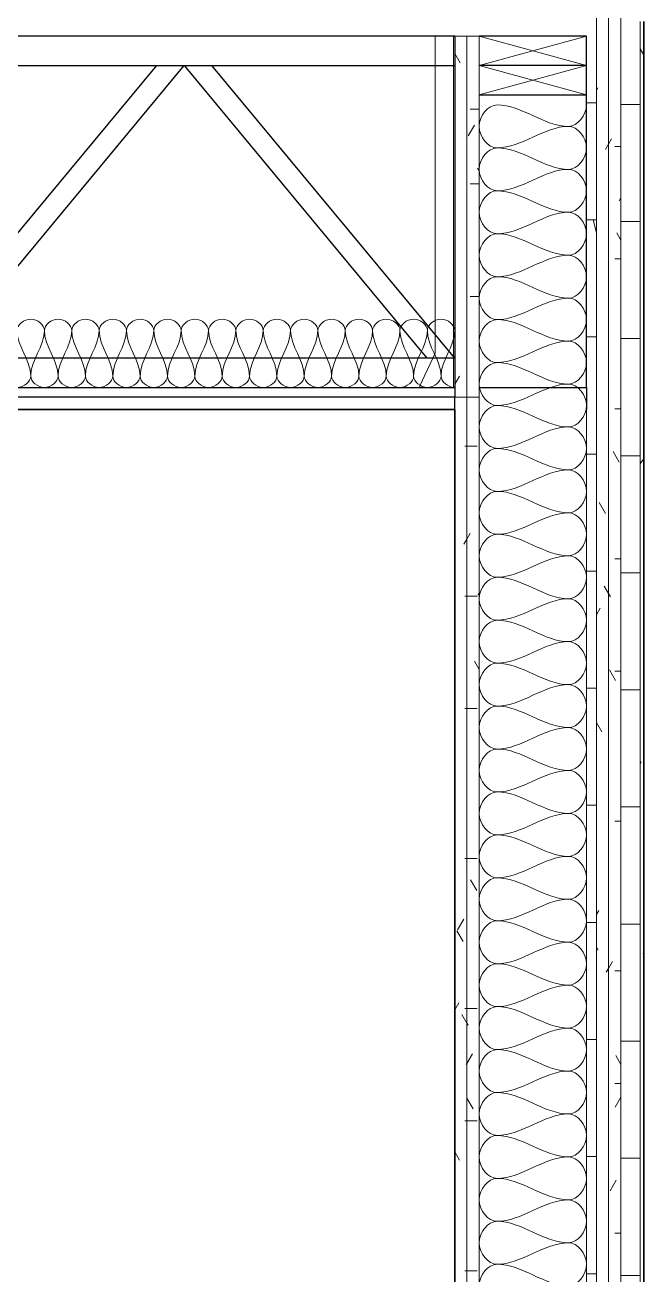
# Model space of a CAD drawing. Header units: inches. Extents: x 6 to 8416, y -388 to 6104.
# Drawn here: x 2359.9 to 2391.6, y 5539.5 to 5603.6 of the extents above; entities that cross this region are included whole.
import ezdxf

# ---------------------------------------------------------------- set-up
doc = ezdxf.new("R2010")
doc.units = ezdxf.units.IN
doc.header["$MEASUREMENT"] = 0
for name, color, linetype, lineweight in [('A-DETL', 90, 'Continuous', 13), ('A-DETL-GENF', 92, 'Continuous', 13), ('A-FLOR', 192, 'Continuous', 18), ('A-FLOR-MCUT', 51, 'Continuous', 25), ('A-FLOR-PATT', 8, 'Continuous', 35), ('A-WALL', 113, 'Continuous', 25), ('A-WALL-PATT', 111, 'Continuous', 35)]:
    doc.layers.add(name, color=color, linetype=linetype, lineweight=lineweight)
pattern_1 = [(0, (2370.89, 5497.5), (0, 60), [60, 0, 0, 0]), (284.036, (2411.69, 5509.5), (59.99915, -180.0005), [12.369, -235.017]), (284.036, (2409.29, 5509.5), (59.99915, -180.0005), [12.369, -235.017]), (284.036, (2406.89, 5509.5), (59.99915, -180.0005), [12.369, -235.017]), (284.036, (2375.69, 5521.5), (59.9992, -180.0005), [12.369, -235.017]), (284.036, (2373.29, 5521.5), (59.9992, -180.0005), [12.369, -235.017]), (284.036, (2370.89, 5521.5), (59.9992, -180.0005), [12.369, -235.017]), (284.036, (2393.69, 5533.5), (59.9992, -180.0005), [12.369, -235.017]), (284.036, (2391.29, 5533.5), (59.9992, -180.0005), [12.369, -235.017]), (284.036, (2388.89, 5533.5), (59.9992, -180.0005), [12.369, -235.017]), (284.036, (2411.69, 5545.5), (59.9992, -180.0005), [12.369, -235.017]), (284.036, (2409.29, 5545.5), (59.9992, -180.0005), [12.369, -235.017]), (284.036, (2406.89, 5545.5), (59.9992, -180.0005), [12.369, -235.017]), (284.036, (2375.69, 5557.5), (59.9992, -180.0005), [12.369, -235.017]), (284.036, (2373.29, 5557.5), (59.9992, -180.0005), [12.369, -235.017]), (284.036, (2370.89, 5557.5), (59.9992, -180.0005), [12.369, -235.017]), (0, (2370.89, 5503.5), (0, 60), [60, 0, 0, 0]), (0, (2370.89, 5509.5), (0, 60), [60, 0, 0, 0]), (0, (2370.89, 5515.5), (0, 60), [60, 0, 0, 0]), (0, (2370.89, 5521.5), (0, 60), [60, 0, 0, 0]), (0, (2370.89, 5527.5), (0, 60), [60, 0, 0, 0]), (0, (2370.89, 5533.5), (0, 60), [60, 0, 0, 0]), (0, (2370.89, 5539.5), (0, 60), [60, 0, 0, 0]), (0, (2370.89, 5545.5), (0, 60), [60, 0, 0, 0]), (0, (2370.89, 5551.5), (0, 60), [60, 0, 0, 0])]
pattern_2 = [(0, (2370.8895, 5497.5), (7.68, 1.92), [0.6336, -5.126, 0.6336, -5.126, -30.72]), (0, (2370.8895, 5497.5), (7.68, 1.92), [-11.52, 0.6336, -10.886, 0.6336, -5.126, -13.44]), (0, (2370.8895, 5497.5), (7.68, 1.92), [-28.8, 0.6336, -3.206, 0.6336, -8.966]), (120, (2373.7695, 5498.46), (-5.50277, 5.691075), [0.6336, -5.126, 0.6336, -5.126, -30.72]), (120, (2373.7695, 5498.46), (-5.50277, 5.691075), [-11.52, 0.6336, -10.886, 0.6336, -5.126, -13.44]), (120, (2373.7695, 5498.46), (-5.50277, 5.691075), [-28.8, 0.6336, -3.206, 0.6336, -8.966]), (240, (2374.7295, 5502.3), (-2.17723, -7.611075), [0.6336, -5.126, 0.6336, -5.126, -30.72]), (240, (2374.7295, 5502.3), (-2.17723, -7.611075), [-11.52, 0.6336, -10.886, 0.6336, -5.126, -13.44]), (240, (2374.7295, 5502.3), (-2.17723, -7.611075), [-28.8, 0.6336, -3.206, 0.6336, -8.966])]
pattern_3 = [(0, (42.242, 5497.5), (7.68, 1.92), [0.6336, -5.126, 0.6336, -5.126, -30.72]), (0, (42.242, 5497.5), (7.68, 1.92), [-11.52, 0.6336, -10.886, 0.6336, -5.126, -13.44]), (0, (42.242, 5497.5), (7.68, 1.92), [-28.8, 0.6336, -3.206, 0.6336, -8.966]), (120, (45.122, 5498.46), (-5.50277, 5.691075), [0.6336, -5.126, 0.6336, -5.126, -30.72]), (120, (45.122, 5498.46), (-5.50277, 5.691075), [-11.52, 0.6336, -10.886, 0.6336, -5.126, -13.44]), (120, (45.122, 5498.46), (-5.50277, 5.691075), [-28.8, 0.6336, -3.206, 0.6336, -8.966]), (240, (46.082, 5502.3), (-2.17723, -7.611075), [0.6336, -5.126, 0.6336, -5.126, -30.72]), (240, (46.082, 5502.3), (-2.17723, -7.611075), [-11.52, 0.6336, -10.886, 0.6336, -5.126, -13.44]), (240, (46.082, 5502.3), (-2.17723, -7.611075), [-28.8, 0.6336, -3.206, 0.6336, -8.966])]

# ---------------------------------------------------------------- blocks, each defined once
blk = doc.blocks.new('06 Medium Load Wood Joist-Side-AM - 18_-20155754-WALL SECTION - BACK OF HOUSE')
at = {"layer": 'A-DETL-GENF', "lineweight": 25}
for p, q in [((53.25, 5475.125), (12.789, 5475.125)), ((11.719, 5473.625), (24.141, 5458.625)), ((12.789, 5473.625), (53.25, 5473.625)), ((25.563, 5458.625), (13.141, 5473.625)), ((37.984, 5473.625), (25.563, 5458.625)), ((26.984, 5458.625), (39.406, 5473.625)), ((39.406, 5473.625), (51.828, 5458.625)), ((53.25, 5458.625), (40.828, 5473.625)), ((53.25, 5458.625), (12.76, 5458.625)), ((12.76, 5457.125), (53.25, 5457.125))]:
    blk.add_line(p, q, dxfattribs=at)
blk = doc.blocks.new('06 Nominal Cut Lumber-Section-AM1 - 2x6 Section-9014713-WALL SECTION - BACK OF HOUSE')
at = {"layer": 'A-DETL-GENF', "lineweight": 25}
for p, q in [((60, 5475.125), (54.5, 5475.125)), ((60, 5473.625), (60, 5475.125))]:
    blk.add_line(p, q, dxfattribs=at)
at = {"layer": 'A-DETL-GENF'}
for p, q in [((54.5, 5475.125), (60, 5473.625)), ((54.5, 5473.625), (60, 5475.125))]:
    blk.add_line(p, q, dxfattribs=at)
blk = doc.blocks.new('06 Nominal Cut Lumber-Section-AM1 - 2x6 Section-16986702-WALL SECTION - BACK OF HOUSE')
at = {"layer": 'A-DETL-GENF', "lineweight": 25}
for p, q in [((60, 5473.625), (54.5, 5473.625)), ((60, 5472.125), (60, 5473.625)), ((54.5, 5472.125), (60, 5472.125))]:
    blk.add_line(p, q, dxfattribs=at)
at = {"layer": 'A-DETL-GENF'}
for p, q in [((54.5, 5472.125), (60, 5473.625)), ((54.5, 5473.625), (60, 5472.125))]:
    blk.add_line(p, q, dxfattribs=at)
blk = doc.blocks.new('09 GypsumWallboardTypeX-Section-AM - 5_8_-V55-WALL SECTION - BACK OF HOUSE')
at = {"layer": 'A-DETL-GENF'}
h = blk.add_hatch(dxfattribs=at)
h.set_pattern_fill('FP_25', color=256, style=0, pattern_type=2)
h.set_pattern_definition(pattern_3)
h.paths.add_polyline_path([(54.5, 5584.5), (54.5, 5603), (53.875, 5603), (53.875, 5584.5)])
for p, q in [((54.5, 5603), (53.875, 5603)), ((54.5, 5584.5), (54.5, 5603)), ((53.875, 5584.5), (54.5, 5584.5))]:
    blk.add_line(p, q, dxfattribs=at)
blk = doc.blocks.new('09 GypsumWallboardTypeX-Section-AM - 5_8_-V56-WALL SECTION - BACK OF HOUSE')
at = {"layer": 'A-DETL-GENF'}
h = blk.add_hatch(dxfattribs=at)
h.set_pattern_fill('FP_25', color=256, style=0, pattern_type=2)
h.set_pattern_definition(pattern_3)
h.paths.add_polyline_path([(53.875, 5584.5), (53.875, 5603), (53.25, 5603), (53.25, 5584.5)])
at = {"layer": 'A-DETL-GENF', "lineweight": 25}
blk.add_line((53.25, 5603), (53.25, 5584.5), dxfattribs=at)
at = {"layer": 'A-DETL-GENF'}
for p, q in [((53.875, 5603), (53.25, 5603)), ((53.875, 5584.5), (53.875, 5603)), ((53.25, 5584.5), (53.875, 5584.5))]:
    blk.add_line(p, q, dxfattribs=at)
blk = doc.blocks.new('06-Framing-Joist Hanger-Top Hung-AM - 18_ Nominal-20148674-WALL SECTION - BACK OF HOUSE')
at = {"layer": 'A-DETL-GENF'}
for p, q in [((53.25, 5475.125), (52.25, 5475.125)), ((52.25, 5475.125), (52.25, 5458.885)), ((53.188, 5475.125), (53.188, 5457.125)), ((53.25, 5457.125), (53.25, 5475.125)), ((52.25, 5458.885), (51.468, 5457.208)), ((51.468, 5457.208), (51.468, 5457.125)), ((53.188, 5457.125), (51.468, 5457.125)), ((53.188, 5457.125), (53.25, 5457.125))]:
    blk.add_line(p, q, dxfattribs=at)

msp = doc.modelspace()

# ---------------------------------------------------------------- hatches: boundary and pattern name
at = {"layer": 'A-FLOR-PATT', "lineweight": 13}
h = msp.add_hatch(dxfattribs=at)
h.set_pattern_fill('FP_23', color=256, style=0, pattern_type=2)
h.set_pattern_definition(pattern_1)
h.paths.add_polyline_path([(2381.89750214, 5603), (2388.64750214, 5603), (2388.64750214, 5603.75), (2196.64750214, 5603.75), (2196.64750214, 5603), (2360.12950214, 5603)])
at = {"layer": 'A-WALL-PATT', "lineweight": 13}
h = msp.add_hatch(dxfattribs=at)
h.set_pattern_fill('FP_23', color=256, style=0, pattern_type=2)
h.set_pattern_definition(pattern_1)
h.paths.add_polyline_path([(2389.14750214, 5475.875), (2389.14750214, 5603.75), (2388.64750214, 5603.75), (2388.64750214, 5475.875)])
h = msp.add_hatch(dxfattribs=at)
h.set_pattern_fill('FP_25', color=256, style=0, pattern_type=2)
h.set_pattern_definition(pattern_2)
h.paths.add_polyline_path([(2389.77250214, 5475.875), (2389.77250214, 5603.75), (2389.14750214, 5603.75), (2389.14750214, 5475.875)])
h = msp.add_hatch(dxfattribs=at)
h.set_pattern_fill('FP_25', color=256, style=0, pattern_type=2)
h.set_pattern_definition(pattern_2)
h.paths.add_polyline_path([(2390.39750214, 5475.875), (2390.39750214, 5603.75), (2389.77250214, 5603.75), (2389.77250214, 5475.875)])
h = msp.add_hatch(dxfattribs=at)
h.set_pattern_fill('FP_22', color=256, style=0, pattern_type=2)
h.set_pattern_definition([(0, (2370.8895, 5497.5), (0, 6), []), (90, (2370.8895, 5497.5), (-6, 4e-16), [])])
h.paths.add_polyline_path([(2390.39750214, 5475.875), (2390.58500214, 5475.875), (2390.58500214, 5476.625), (2391.39750214, 5476.625), (2391.39750214, 5603.75), (2390.39750214, 5603.75), (2390.39750214, 5484.29325)])
h = msp.add_hatch(dxfattribs=at)
h.set_pattern_fill('FP_25', color=256, style=0, pattern_type=2)
h.set_pattern_definition(pattern_2)
h.paths.add_polyline_path([(2391.58500214, 5476.625), (2391.58500214, 5603.75), (2391.39750214, 5603.75), (2391.39750214, 5476.625)])
h = msp.add_hatch(dxfattribs=at)
h.set_pattern_fill('FP_25', color=256, style=0, pattern_type=2)
h.set_pattern_definition(pattern_2)
h.paths.add_polyline_path([(2381.89750214, 5475.875), (2382.52250214, 5475.875), (2382.52250214, 5584.5), (2381.89750214, 5584.5), (2381.89750214, 5484.29325)])
h = msp.add_hatch(dxfattribs=at)
h.set_pattern_fill('FP_25', color=256, style=0, pattern_type=2)
h.set_pattern_definition(pattern_2)
h.paths.add_polyline_path([(2383.14750214, 5475.875), (2383.14750214, 5584.5), (2382.52250214, 5584.5), (2382.52250214, 5475.875)])

# ---------------------------------------------------------------- linework, layer by layer
at = {"layer": 'A-DETL'}
for points in [[(2384.06416881, 5597.275), (2383.632048, 5597.275), (2382.66295629, 5598.375), (2383.632048, 5599.475), (2384.06416881, 5599.475)], [(2384.06416881, 5599.475), (2385.32400664, 5599.475), (2386.47099765, 5598.375), (2387.73083548, 5598.375)], [(2387.73083548, 5598.375), (2388.16295629, 5598.375), (2388.64750214, 5598.95645503), (2388.64750214, 5599.475)], [(2387.73083548, 5598.375), (2386.47099765, 5598.375), (2385.32400664, 5597.275), (2384.06416881, 5597.275)], [(2387.73083548, 5596.175), (2388.16295629, 5596.175), (2389.132048, 5597.275), (2388.16295629, 5598.375), (2387.73083548, 5598.375)], [(2384.06416881, 5595.075), (2383.632048, 5595.075), (2382.66295629, 5596.175), (2383.632048, 5597.275), (2384.06416881, 5597.275)], [(2384.06416881, 5597.275), (2385.32400664, 5597.275), (2386.47099765, 5596.175), (2387.73083548, 5596.175)], [(2387.73083548, 5596.175), (2386.47099765, 5596.175), (2385.32400664, 5595.075), (2384.06416881, 5595.075)], [(2387.73083548, 5593.975), (2388.16295629, 5593.975), (2389.132048, 5595.075), (2388.16295629, 5596.175), (2387.73083548, 5596.175)], [(2384.06416881, 5592.875), (2383.632048, 5592.875), (2382.66295629, 5593.975), (2383.632048, 5595.075), (2384.06416881, 5595.075)], [(2384.06416881, 5595.075), (2385.32400664, 5595.075), (2386.47099765, 5593.975), (2387.73083548, 5593.975)], [(2387.73083548, 5593.975), (2386.47099765, 5593.975), (2385.32400664, 5592.875), (2384.06416881, 5592.875)], [(2387.73083548, 5591.775), (2388.16295629, 5591.775), (2389.132048, 5592.875), (2388.16295629, 5593.975), (2387.73083548, 5593.975)], [(2384.06416881, 5590.675), (2383.632048, 5590.675), (2382.66295629, 5591.775), (2383.632048, 5592.875), (2384.06416881, 5592.875)], [(2384.06416881, 5592.875), (2385.32400664, 5592.875), (2386.47099765, 5591.775), (2387.73083548, 5591.775)], [(2387.73083548, 5591.775), (2386.47099765, 5591.775), (2385.32400664, 5590.675), (2384.06416881, 5590.675)], [(2387.73083548, 5589.575), (2388.16295629, 5589.575), (2389.132048, 5590.675), (2388.16295629, 5591.775), (2387.73083548, 5591.775)], [(2384.06416881, 5588.475), (2383.632048, 5588.475), (2382.66295629, 5589.575), (2383.632048, 5590.675), (2384.06416881, 5590.675)], [(2384.06416881, 5590.675), (2385.32400664, 5590.675), (2386.47099765, 5589.575), (2387.73083548, 5589.575)], [(2387.73083548, 5589.575), (2386.47099765, 5589.575), (2385.32400664, 5588.475), (2384.06416881, 5588.475)], [(2387.73083548, 5587.375), (2388.16295629, 5587.375), (2389.132048, 5588.475), (2388.16295629, 5589.575), (2387.73083548, 5589.575)], [(2360.89750214, 5587.91666667), (2360.89750214, 5588.19165264), (2360.19750214, 5588.80834736), (2359.49750214, 5588.19165264), (2359.49750214, 5587.91666667)], [(2362.29750214, 5587.91666667), (2362.29750214, 5588.19165264), (2361.59750214, 5588.80834736), (2360.89750214, 5588.19165264), (2360.89750214, 5587.91666667)], [(2363.69750214, 5587.91666667), (2363.69750214, 5588.19165264), (2362.99750214, 5588.80834736), (2362.29750214, 5588.19165264), (2362.29750214, 5587.91666667)], [(2365.09750214, 5587.91666667), (2365.09750214, 5588.19165264), (2364.39750214, 5588.80834736), (2363.69750214, 5588.19165264), (2363.69750214, 5587.91666667)], [(2366.49750214, 5587.91666667), (2366.49750214, 5588.19165264), (2365.79750214, 5588.80834736), (2365.09750214, 5588.19165264), (2365.09750214, 5587.91666667)], [(2367.89750214, 5587.91666667), (2367.89750214, 5588.19165264), (2367.19750214, 5588.80834736), (2366.49750214, 5588.19165264), (2366.49750214, 5587.91666667)], [(2369.29750214, 5587.91666667), (2369.29750214, 5588.19165264), (2368.59750214, 5588.80834736), (2367.89750214, 5588.19165264), (2367.89750214, 5587.91666667)], [(2370.69750214, 5587.91666667), (2370.69750214, 5588.19165264), (2369.99750214, 5588.80834736), (2369.29750214, 5588.19165264), (2369.29750214, 5587.91666667)], [(2372.09750214, 5587.91666667), (2372.09750214, 5588.19165264), (2371.39750214, 5588.80834736), (2370.69750214, 5588.19165264), (2370.69750214, 5587.91666667)], [(2373.49750214, 5587.91666667), (2373.49750214, 5588.19165264), (2372.79750214, 5588.80834736), (2372.09750214, 5588.19165264), (2372.09750214, 5587.91666667)], [(2374.89750214, 5587.91666667), (2374.89750214, 5588.19165264), (2374.19750214, 5588.80834736), (2373.49750214, 5588.19165264), (2373.49750214, 5587.91666667)], [(2376.29750214, 5587.91666667), (2376.29750214, 5588.19165264), (2375.59750214, 5588.80834736), (2374.89750214, 5588.19165264), (2374.89750214, 5587.91666667)], [(2377.69750214, 5587.91666667), (2377.69750214, 5588.19165264), (2376.99750214, 5588.80834736), (2376.29750214, 5588.19165264), (2376.29750214, 5587.91666667)], [(2379.09750214, 5587.91666667), (2379.09750214, 5588.19165264), (2378.39750214, 5588.80834736), (2377.69750214, 5588.19165264), (2377.69750214, 5587.91666667)], [(2380.49750214, 5587.91666667), (2380.49750214, 5588.19165264), (2379.79750214, 5588.80834736), (2379.09750214, 5588.19165264), (2379.09750214, 5587.91666667)], [(2381.89750214, 5587.91666667), (2381.89750214, 5588.19165264), (2381.19750214, 5588.80834736), (2380.49750214, 5588.19165264), (2380.49750214, 5587.91666667)], [(2384.06416881, 5586.275), (2383.632048, 5586.275), (2382.66295629, 5587.375), (2383.632048, 5588.475), (2384.06416881, 5588.475)], [(2384.06416881, 5588.475), (2385.32400664, 5588.475), (2386.47099765, 5587.375), (2387.73083548, 5587.375)], [(2359.49750214, 5587.91666667), (2359.49750214, 5587.11495168), (2360.19750214, 5586.38504832), (2360.19750214, 5585.58333333)], [(2360.19750214, 5585.58333333), (2360.19750214, 5586.38504832), (2360.89750214, 5587.11495168), (2360.89750214, 5587.91666667)], [(2360.89750214, 5587.91666667), (2360.89750214, 5587.11495168), (2361.59750214, 5586.38504832), (2361.59750214, 5585.58333333)], [(2361.59750214, 5585.58333333), (2361.59750214, 5586.38504832), (2362.29750214, 5587.11495168), (2362.29750214, 5587.91666667)], [(2362.29750214, 5587.91666667), (2362.29750214, 5587.11495168), (2362.99750214, 5586.38504832), (2362.99750214, 5585.58333333)], [(2362.99750214, 5585.58333333), (2362.99750214, 5586.38504832), (2363.69750214, 5587.11495168), (2363.69750214, 5587.91666667)], [(2363.69750214, 5587.91666667), (2363.69750214, 5587.11495168), (2364.39750214, 5586.38504832), (2364.39750214, 5585.58333333)], [(2364.39750214, 5585.58333333), (2364.39750214, 5586.38504832), (2365.09750214, 5587.11495168), (2365.09750214, 5587.91666667)], [(2365.09750214, 5587.91666667), (2365.09750214, 5587.11495168), (2365.79750214, 5586.38504832), (2365.79750214, 5585.58333333)], [(2365.79750214, 5585.58333333), (2365.79750214, 5586.38504832), (2366.49750214, 5587.11495168), (2366.49750214, 5587.91666667)], [(2366.49750214, 5587.91666667), (2366.49750214, 5587.11495168), (2367.19750214, 5586.38504832), (2367.19750214, 5585.58333333)], [(2367.19750214, 5585.58333333), (2367.19750214, 5586.38504832), (2367.89750214, 5587.11495168), (2367.89750214, 5587.91666667)], [(2367.89750214, 5587.91666667), (2367.89750214, 5587.11495168), (2368.59750214, 5586.38504832), (2368.59750214, 5585.58333333)], [(2368.59750214, 5585.58333333), (2368.59750214, 5586.38504832), (2369.29750214, 5587.11495168), (2369.29750214, 5587.91666667)], [(2369.29750214, 5587.91666667), (2369.29750214, 5587.11495168), (2369.99750214, 5586.38504832), (2369.99750214, 5585.58333333)], [(2369.99750214, 5585.58333333), (2369.99750214, 5586.38504832), (2370.69750214, 5587.11495168), (2370.69750214, 5587.91666667)], [(2370.69750214, 5587.91666667), (2370.69750214, 5587.11495168), (2371.39750214, 5586.38504832), (2371.39750214, 5585.58333333)], [(2371.39750214, 5585.58333333), (2371.39750214, 5586.38504832), (2372.09750214, 5587.11495168), (2372.09750214, 5587.91666667)], [(2372.09750214, 5587.91666667), (2372.09750214, 5587.11495168), (2372.79750214, 5586.38504832), (2372.79750214, 5585.58333333)], [(2372.79750214, 5585.58333333), (2372.79750214, 5586.38504832), (2373.49750214, 5587.11495168), (2373.49750214, 5587.91666667)], [(2373.49750214, 5587.91666667), (2373.49750214, 5587.11495168), (2374.19750214, 5586.38504832), (2374.19750214, 5585.58333333)], [(2374.19750214, 5585.58333333), (2374.19750214, 5586.38504832), (2374.89750214, 5587.11495168), (2374.89750214, 5587.91666667)], [(2374.89750214, 5587.91666667), (2374.89750214, 5587.11495168), (2375.59750214, 5586.38504832), (2375.59750214, 5585.58333333)], [(2375.59750214, 5585.58333333), (2375.59750214, 5586.38504832), (2376.29750214, 5587.11495168), (2376.29750214, 5587.91666667)], [(2376.29750214, 5587.91666667), (2376.29750214, 5587.11495168), (2376.99750214, 5586.38504832), (2376.99750214, 5585.58333333)], [(2376.99750214, 5585.58333333), (2376.99750214, 5586.38504832), (2377.69750214, 5587.11495168), (2377.69750214, 5587.91666667)], [(2377.69750214, 5587.91666667), (2377.69750214, 5587.11495168), (2378.39750214, 5586.38504832), (2378.39750214, 5585.58333333)], [(2378.39750214, 5585.58333333), (2378.39750214, 5586.38504832), (2379.09750214, 5587.11495168), (2379.09750214, 5587.91666667)], [(2379.09750214, 5587.91666667), (2379.09750214, 5587.11495168), (2379.79750214, 5586.38504832), (2379.79750214, 5585.58333333)], [(2379.79750214, 5585.58333333), (2379.79750214, 5586.38504832), (2380.49750214, 5587.11495168), (2380.49750214, 5587.91666667)], [(2380.49750214, 5587.91666667), (2380.49750214, 5587.11495168), (2381.19750214, 5586.38504832), (2381.19750214, 5585.58333333)], [(2381.19750214, 5585.58333333), (2381.19750214, 5586.38504832), (2381.89750214, 5587.11495168), (2381.89750214, 5587.91666667)], [(2387.73083548, 5587.375), (2386.47099765, 5587.375), (2385.32400664, 5586.275), (2384.06416881, 5586.275)], [(2387.73083548, 5585.175), (2388.16295629, 5585.175), (2389.132048, 5586.275), (2388.16295629, 5587.375), (2387.73083548, 5587.375)], [(2384.06416881, 5584.075), (2383.632048, 5584.075), (2382.66295629, 5585.175), (2383.632048, 5586.275), (2384.06416881, 5586.275)], [(2384.06416881, 5586.275), (2385.32400664, 5586.275), (2386.47099765, 5585.175), (2387.73083548, 5585.175)], [(2360.19750214, 5585.58333333), (2360.19750214, 5585.30834736), (2359.49750214, 5584.69165264), (2358.79750214, 5585.30834736), (2358.79750214, 5585.58333333)], [(2361.59750214, 5585.58333333), (2361.59750214, 5585.30834736), (2360.89750214, 5584.69165264), (2360.19750214, 5585.30834736), (2360.19750214, 5585.58333333)], [(2362.99750214, 5585.58333333), (2362.99750214, 5585.30834736), (2362.29750214, 5584.69165264), (2361.59750214, 5585.30834736), (2361.59750214, 5585.58333333)], [(2364.39750214, 5585.58333333), (2364.39750214, 5585.30834736), (2363.69750214, 5584.69165264), (2362.99750214, 5585.30834736), (2362.99750214, 5585.58333333)], [(2365.79750214, 5585.58333333), (2365.79750214, 5585.30834736), (2365.09750214, 5584.69165264), (2364.39750214, 5585.30834736), (2364.39750214, 5585.58333333)], [(2367.19750214, 5585.58333333), (2367.19750214, 5585.30834736), (2366.49750214, 5584.69165264), (2365.79750214, 5585.30834736), (2365.79750214, 5585.58333333)], [(2368.59750214, 5585.58333333), (2368.59750214, 5585.30834736), (2367.89750214, 5584.69165264), (2367.19750214, 5585.30834736), (2367.19750214, 5585.58333333)], [(2369.99750214, 5585.58333333), (2369.99750214, 5585.30834736), (2369.29750214, 5584.69165264), (2368.59750214, 5585.30834736), (2368.59750214, 5585.58333333)], [(2371.39750214, 5585.58333333), (2371.39750214, 5585.30834736), (2370.69750214, 5584.69165264), (2369.99750214, 5585.30834736), (2369.99750214, 5585.58333333)], [(2372.79750214, 5585.58333333), (2372.79750214, 5585.30834736), (2372.09750214, 5584.69165264), (2371.39750214, 5585.30834736), (2371.39750214, 5585.58333333)], [(2374.19750214, 5585.58333333), (2374.19750214, 5585.30834736), (2373.49750214, 5584.69165264), (2372.79750214, 5585.30834736), (2372.79750214, 5585.58333333)], [(2375.59750214, 5585.58333333), (2375.59750214, 5585.30834736), (2374.89750214, 5584.69165264), (2374.19750214, 5585.30834736), (2374.19750214, 5585.58333333)], [(2376.99750214, 5585.58333333), (2376.99750214, 5585.30834736), (2376.29750214, 5584.69165264), (2375.59750214, 5585.30834736), (2375.59750214, 5585.58333333)], [(2378.39750214, 5585.58333333), (2378.39750214, 5585.30834736), (2377.69750214, 5584.69165264), (2376.99750214, 5585.30834736), (2376.99750214, 5585.58333333)], [(2379.79750214, 5585.58333333), (2379.79750214, 5585.30834736), (2379.09750214, 5584.69165264), (2378.39750214, 5585.30834736), (2378.39750214, 5585.58333333)], [(2381.19750214, 5585.58333333), (2381.19750214, 5585.30834736), (2380.49750214, 5584.69165264), (2379.79750214, 5585.30834736), (2379.79750214, 5585.58333333)], [(2381.89750214, 5585), (2381.56751898, 5585), (2381.19750214, 5585.30834736), (2381.19750214, 5585.58333333)], [(2387.73083548, 5585.175), (2386.47099765, 5585.175), (2385.32400664, 5584.075), (2384.06416881, 5584.075)], [(2387.73083548, 5582.975), (2388.16295629, 5582.975), (2389.132048, 5584.075), (2388.16295629, 5585.175), (2387.73083548, 5585.175)], [(2384.06416881, 5581.875), (2383.632048, 5581.875), (2382.66295629, 5582.975), (2383.632048, 5584.075), (2384.06416881, 5584.075)], [(2384.06416881, 5584.075), (2385.32400664, 5584.075), (2386.47099765, 5582.975), (2387.73083548, 5582.975)], [(2387.73083548, 5582.975), (2386.47099765, 5582.975), (2385.32400664, 5581.875), (2384.06416881, 5581.875)], [(2387.73083548, 5580.775), (2388.16295629, 5580.775), (2389.132048, 5581.875), (2388.16295629, 5582.975), (2387.73083548, 5582.975)], [(2384.06416881, 5579.675), (2383.632048, 5579.675), (2382.66295629, 5580.775), (2383.632048, 5581.875), (2384.06416881, 5581.875)], [(2384.06416881, 5581.875), (2385.32400664, 5581.875), (2386.47099765, 5580.775), (2387.73083548, 5580.775)], [(2387.73083548, 5580.775), (2386.47099765, 5580.775), (2385.32400664, 5579.675), (2384.06416881, 5579.675)], [(2387.73083548, 5578.575), (2388.16295629, 5578.575), (2389.132048, 5579.675), (2388.16295629, 5580.775), (2387.73083548, 5580.775)], [(2384.06416881, 5577.475), (2383.632048, 5577.475), (2382.66295629, 5578.575), (2383.632048, 5579.675), (2384.06416881, 5579.675)], [(2384.06416881, 5579.675), (2385.32400664, 5579.675), (2386.47099765, 5578.575), (2387.73083548, 5578.575)], [(2387.73083548, 5578.575), (2386.47099765, 5578.575), (2385.32400664, 5577.475), (2384.06416881, 5577.475)], [(2387.73083548, 5576.375), (2388.16295629, 5576.375), (2389.132048, 5577.475), (2388.16295629, 5578.575), (2387.73083548, 5578.575)], [(2384.06416881, 5575.275), (2383.632048, 5575.275), (2382.66295629, 5576.375), (2383.632048, 5577.475), (2384.06416881, 5577.475)], [(2384.06416881, 5577.475), (2385.32400664, 5577.475), (2386.47099765, 5576.375), (2387.73083548, 5576.375)], [(2387.73083548, 5576.375), (2386.47099765, 5576.375), (2385.32400664, 5575.275), (2384.06416881, 5575.275)], [(2387.73083548, 5574.175), (2388.16295629, 5574.175), (2389.132048, 5575.275), (2388.16295629, 5576.375), (2387.73083548, 5576.375)], [(2384.06416881, 5573.075), (2383.632048, 5573.075), (2382.66295629, 5574.175), (2383.632048, 5575.275), (2384.06416881, 5575.275)], [(2384.06416881, 5575.275), (2385.32400664, 5575.275), (2386.47099765, 5574.175), (2387.73083548, 5574.175)], [(2387.73083548, 5574.175), (2386.47099765, 5574.175), (2385.32400664, 5573.075), (2384.06416881, 5573.075)], [(2387.73083548, 5571.975), (2388.16295629, 5571.975), (2389.132048, 5573.075), (2388.16295629, 5574.175), (2387.73083548, 5574.175)], [(2384.06416881, 5570.875), (2383.632048, 5570.875), (2382.66295629, 5571.975), (2383.632048, 5573.075), (2384.06416881, 5573.075)], [(2384.06416881, 5573.075), (2385.32400664, 5573.075), (2386.47099765, 5571.975), (2387.73083548, 5571.975)], [(2387.73083548, 5571.975), (2386.47099765, 5571.975), (2385.32400664, 5570.875), (2384.06416881, 5570.875)], [(2387.73083548, 5569.775), (2388.16295629, 5569.775), (2389.132048, 5570.875), (2388.16295629, 5571.975), (2387.73083548, 5571.975)], [(2384.06416881, 5568.675), (2383.632048, 5568.675), (2382.66295629, 5569.775), (2383.632048, 5570.875), (2384.06416881, 5570.875)], [(2384.06416881, 5570.875), (2385.32400664, 5570.875), (2386.47099765, 5569.775), (2387.73083548, 5569.775)], [(2387.73083548, 5569.775), (2386.47099765, 5569.775), (2385.32400664, 5568.675), (2384.06416881, 5568.675)], [(2387.73083548, 5567.575), (2388.16295629, 5567.575), (2389.132048, 5568.675), (2388.16295629, 5569.775), (2387.73083548, 5569.775)], [(2384.06416881, 5566.475), (2383.632048, 5566.475), (2382.66295629, 5567.575), (2383.632048, 5568.675), (2384.06416881, 5568.675)], [(2384.06416881, 5568.675), (2385.32400664, 5568.675), (2386.47099765, 5567.575), (2387.73083548, 5567.575)], [(2387.73083548, 5567.575), (2386.47099765, 5567.575), (2385.32400664, 5566.475), (2384.06416881, 5566.475)], [(2387.73083548, 5565.375), (2388.16295629, 5565.375), (2389.132048, 5566.475), (2388.16295629, 5567.575), (2387.73083548, 5567.575)], [(2384.06416881, 5564.275), (2383.632048, 5564.275), (2382.66295629, 5565.375), (2383.632048, 5566.475), (2384.06416881, 5566.475)], [(2384.06416881, 5566.475), (2385.32400664, 5566.475), (2386.47099765, 5565.375), (2387.73083548, 5565.375)], [(2387.73083548, 5565.375), (2386.47099765, 5565.375), (2385.32400664, 5564.275), (2384.06416881, 5564.275)], [(2387.73083548, 5563.175), (2388.16295629, 5563.175), (2389.132048, 5564.275), (2388.16295629, 5565.375), (2387.73083548, 5565.375)], [(2384.06416881, 5562.075), (2383.632048, 5562.075), (2382.66295629, 5563.175), (2383.632048, 5564.275), (2384.06416881, 5564.275)], [(2384.06416881, 5564.275), (2385.32400664, 5564.275), (2386.47099765, 5563.175), (2387.73083548, 5563.175)], [(2387.73083548, 5563.175), (2386.47099765, 5563.175), (2385.32400664, 5562.075), (2384.06416881, 5562.075)], [(2387.73083548, 5560.975), (2388.16295629, 5560.975), (2389.132048, 5562.075), (2388.16295629, 5563.175), (2387.73083548, 5563.175)], [(2384.06416881, 5559.875), (2383.632048, 5559.875), (2382.66295629, 5560.975), (2383.632048, 5562.075), (2384.06416881, 5562.075)], [(2384.06416881, 5562.075), (2385.32400664, 5562.075), (2386.47099765, 5560.975), (2387.73083548, 5560.975)], [(2387.73083548, 5560.975), (2386.47099765, 5560.975), (2385.32400664, 5559.875), (2384.06416881, 5559.875)], [(2387.73083548, 5558.775), (2388.16295629, 5558.775), (2389.132048, 5559.875), (2388.16295629, 5560.975), (2387.73083548, 5560.975)], [(2384.06416881, 5557.675), (2383.632048, 5557.675), (2382.66295629, 5558.775), (2383.632048, 5559.875), (2384.06416881, 5559.875)], [(2384.06416881, 5559.875), (2385.32400664, 5559.875), (2386.47099765, 5558.775), (2387.73083548, 5558.775)], [(2387.73083548, 5558.775), (2386.47099765, 5558.775), (2385.32400664, 5557.675), (2384.06416881, 5557.675)], [(2387.73083548, 5556.575), (2388.16295629, 5556.575), (2389.132048, 5557.675), (2388.16295629, 5558.775), (2387.73083548, 5558.775)], [(2384.06416881, 5555.475), (2383.632048, 5555.475), (2382.66295629, 5556.575), (2383.632048, 5557.675), (2384.06416881, 5557.675)], [(2384.06416881, 5557.675), (2385.32400664, 5557.675), (2386.47099765, 5556.575), (2387.73083548, 5556.575)], [(2387.73083548, 5556.575), (2386.47099765, 5556.575), (2385.32400664, 5555.475), (2384.06416881, 5555.475)], [(2387.73083548, 5554.375), (2388.16295629, 5554.375), (2389.132048, 5555.475), (2388.16295629, 5556.575), (2387.73083548, 5556.575)], [(2384.06416881, 5553.275), (2383.632048, 5553.275), (2382.66295629, 5554.375), (2383.632048, 5555.475), (2384.06416881, 5555.475)], [(2384.06416881, 5555.475), (2385.32400664, 5555.475), (2386.47099765, 5554.375), (2387.73083548, 5554.375)], [(2387.73083548, 5554.375), (2386.47099765, 5554.375), (2385.32400664, 5553.275), (2384.06416881, 5553.275)], [(2387.73083548, 5552.175), (2388.16295629, 5552.175), (2389.132048, 5553.275), (2388.16295629, 5554.375), (2387.73083548, 5554.375)], [(2384.06416881, 5551.075), (2383.632048, 5551.075), (2382.66295629, 5552.175), (2383.632048, 5553.275), (2384.06416881, 5553.275)], [(2384.06416881, 5553.275), (2385.32400664, 5553.275), (2386.47099765, 5552.175), (2387.73083548, 5552.175)], [(2387.73083548, 5552.175), (2386.47099765, 5552.175), (2385.32400664, 5551.075), (2384.06416881, 5551.075)], [(2387.73083548, 5549.975), (2388.16295629, 5549.975), (2389.132048, 5551.075), (2388.16295629, 5552.175), (2387.73083548, 5552.175)], [(2384.06416881, 5548.875), (2383.632048, 5548.875), (2382.66295629, 5549.975), (2383.632048, 5551.075), (2384.06416881, 5551.075)], [(2384.06416881, 5551.075), (2385.32400664, 5551.075), (2386.47099765, 5549.975), (2387.73083548, 5549.975)], [(2387.73083548, 5549.975), (2386.47099765, 5549.975), (2385.32400664, 5548.875), (2384.06416881, 5548.875)], [(2387.73083548, 5547.775), (2388.16295629, 5547.775), (2389.132048, 5548.875), (2388.16295629, 5549.975), (2387.73083548, 5549.975)], [(2384.06416881, 5546.675), (2383.632048, 5546.675), (2382.66295629, 5547.775), (2383.632048, 5548.875), (2384.06416881, 5548.875)], [(2384.06416881, 5548.875), (2385.32400664, 5548.875), (2386.47099765, 5547.775), (2387.73083548, 5547.775)], [(2387.73083548, 5547.775), (2386.47099765, 5547.775), (2385.32400664, 5546.675), (2384.06416881, 5546.675)], [(2387.73083548, 5545.575), (2388.16295629, 5545.575), (2389.132048, 5546.675), (2388.16295629, 5547.775), (2387.73083548, 5547.775)], [(2384.06416881, 5544.475), (2383.632048, 5544.475), (2382.66295629, 5545.575), (2383.632048, 5546.675), (2384.06416881, 5546.675)], [(2384.06416881, 5546.675), (2385.32400664, 5546.675), (2386.47099765, 5545.575), (2387.73083548, 5545.575)], [(2387.73083548, 5545.575), (2386.47099765, 5545.575), (2385.32400664, 5544.475), (2384.06416881, 5544.475)], [(2387.73083548, 5543.375), (2388.16295629, 5543.375), (2389.132048, 5544.475), (2388.16295629, 5545.575), (2387.73083548, 5545.575)], [(2384.06416881, 5542.275), (2383.632048, 5542.275), (2382.66295629, 5543.375), (2383.632048, 5544.475), (2384.06416881, 5544.475)], [(2384.06416881, 5544.475), (2385.32400664, 5544.475), (2386.47099765, 5543.375), (2387.73083548, 5543.375)], [(2387.73083548, 5543.375), (2386.47099765, 5543.375), (2385.32400664, 5542.275), (2384.06416881, 5542.275)], [(2387.73083548, 5541.175), (2388.16295629, 5541.175), (2389.132048, 5542.275), (2388.16295629, 5543.375), (2387.73083548, 5543.375)], [(2384.06416881, 5540.075), (2383.632048, 5540.075), (2382.66295629, 5541.175), (2383.632048, 5542.275), (2384.06416881, 5542.275)], [(2384.06416881, 5542.275), (2385.32400664, 5542.275), (2386.47099765, 5541.175), (2387.73083548, 5541.175)], [(2387.73083548, 5541.175), (2386.47099765, 5541.175), (2385.32400664, 5540.075), (2384.06416881, 5540.075)], [(2387.73083548, 5538.975), (2388.16295629, 5538.975), (2389.132048, 5540.075), (2388.16295629, 5541.175), (2387.73083548, 5541.175)], [(2384.06416881, 5537.875), (2383.632048, 5537.875), (2382.66295629, 5538.975), (2383.632048, 5540.075), (2384.06416881, 5540.075)], [(2384.06416881, 5540.075), (2385.32400664, 5540.075), (2386.47099765, 5538.975), (2387.73083548, 5538.975)]]:
    msp.add_open_spline(points, degree=3, dxfattribs=at)
at = {"layer": 'A-FLOR', "lineweight": 35}
msp.add_line((2266.77250214, 5583.875), (2381.89750214, 5583.875), dxfattribs=at)
at = {"layer": 'A-FLOR-MCUT'}
for p, q in [((2388.64750214, 5585), (2388.64750214, 5600)), ((2383.14750214, 5585), (2388.64750214, 5585)), ((2381.89750214, 5584.5), (2266.77250214, 5584.5)), ((2381.89750214, 5583.875), (2381.89750214, 5584.5))]:
    msp.add_line(p, q, dxfattribs=at)
at = {"layer": 'A-WALL', "lineweight": 13}
for p, q in [((2389.14750214, 5859.5), (2389.14750214, 5330.25)), ((2389.77250214, 5859.5), (2389.77250214, 5330.25)), ((2390.39750214, 5859.5), (2390.39750214, 5330.25)), ((2391.39750214, 5603.75), (2391.39750214, 5476.625)), ((2382.52250214, 5584.5), (2382.52250214, 5475.875)), ((2383.14750214, 5584.5), (2383.14750214, 5477.375)), ((2388.64750214, 5583.875), (2388.64750214, 5477.375))]:
    msp.add_line(p, q, dxfattribs=at)
at = {"layer": 'A-WALL', "lineweight": 35}
for p, q in [((2391.58500214, 5476.625), (2391.58500214, 5603.75)), ((2381.89750214, 5583.875), (2381.89750214, 5475.875))]:
    msp.add_line(p, q, dxfattribs=at)
at = {"layer": 'A-WALL'}
msp.add_line((2388.64750214, 5585), (2388.64750214, 5583.875), dxfattribs=at)

# ---------------------------------------------------------------- block references
at = {"layer": 'A-DETL-GENF'}
for name, p in [('06 Medium Load Wood Joist-Side-AM - 18_-20155754-WALL SECTION - BACK OF HOUSE', (2328.64750214, 127.875)), ('06-Framing-Joist Hanger-Top Hung-AM - 18_ Nominal-20148674-WALL SECTION - BACK OF HOUSE', (2328.64750214, 127.875)), ('09 GypsumWallboardTypeX-Section-AM - 5_8_-V56-WALL SECTION - BACK OF HOUSE', (2328.64750214, 0)), ('09 GypsumWallboardTypeX-Section-AM - 5_8_-V55-WALL SECTION - BACK OF HOUSE', (2328.64750214, 0)), ('06 Nominal Cut Lumber-Section-AM1 - 2x6 Section-9014713-WALL SECTION - BACK OF HOUSE', (2328.64750214, 127.875)), ('06 Nominal Cut Lumber-Section-AM1 - 2x6 Section-16986702-WALL SECTION - BACK OF HOUSE', (2328.64750214, 127.875))]:
    msp.add_blockref(name, p, dxfattribs=at)

doc.saveas('drawing.dxf')
